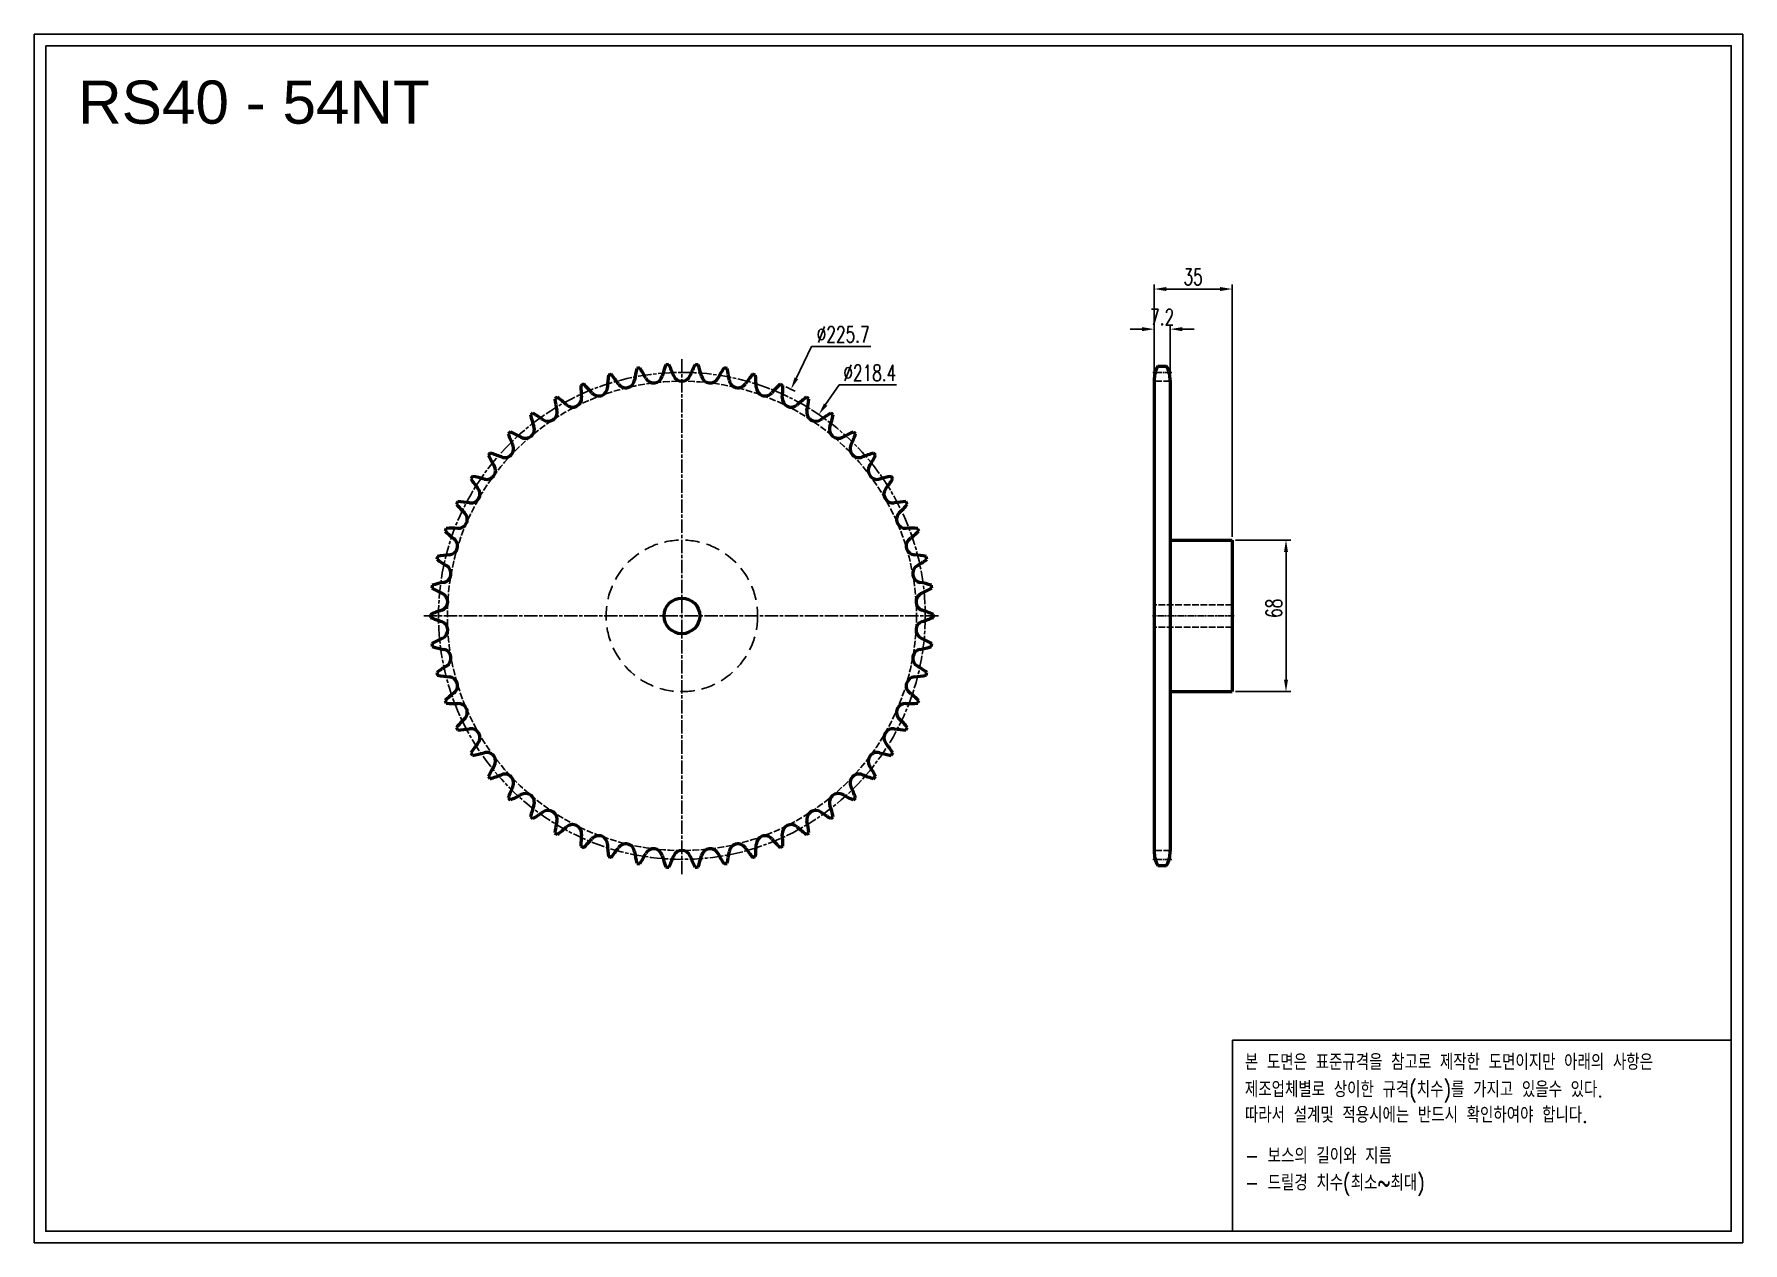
# Model space of a CAD drawing. Header units: millimetres. Extents: x -18198 to -17431, y 2793 to 3335.
import ezdxf

# ---------------------------------------------------------------- set-up
doc = ezdxf.new("R2010")
doc.units = ezdxf.units.MM
for name, pattern in [('AM_ISO02W050', [7.5, 6, -1.5]), ('AM_ISO02W050x2', [3.75, 3, -0.75]), ('AM_ISO08W050', [18, 12, -1.5, 3, -1.5]), ('AM_ISO08W050x2', [9, 6, -0.75, 1.5, -0.75]), ('HIDDEN', [9.525, 6.35, -3.175])]:
    doc.linetypes.add(name, pattern=pattern)
for name, color, linetype, lineweight in [('AM_0N', 7, 'Continuous', 50), ('AM_3N', 6, 'AM_ISO02W050', 25), ('AM_7', 4, 'AM_ISO08W050', 25), ('AM_7N', 4, 'AM_ISO08W050', 25)]:
    doc.layers.add(name, color=color, linetype=linetype, lineweight=lineweight)
doc.layers.add('HL', color=2, linetype='HIDDEN')
doc.layers.add('S-DIM', color=7, linetype='Continuous')
doc.styles.add('HAN', font='ROMANS.shx', dxfattribs={"width": 0.7, "bigfont": 'whgtxt.shx'})
doc.styles.add('HSG', font='SIMPLEX.shx', dxfattribs={"width": 0.7, "bigfont": 'HSG.shx'})
doc.styles.get("Standard").update_dxf_attribs({"font": 'arial.ttf'})
doc.dimstyles.new('APP16', dxfattribs={"dimscale": 3, "dimtxt": 2.4, "dimasz": 1.8, "dimexe": 0.7, "dimexo": 0.5, "dimgap": 0.6, "dimtad": 1, "dimtoh": 1, "dimdec": 1, "dimrnd": 0.01, "dimzin": 9, "dimdsep": 46, "dimtxsty": 'HSG', "dimcen": 0, "dimclrd": 1, "dimclre": 1, "dimclrt": 256, "dimazin": 2, "dimtp": 1, "dimtm": 1, "dimtfac": 0.5, "dimtdec": 1, "dimtofl": 0, "dimtmove": 0, "dimatfit": 3, "dimfxl": 0, "dimtvp": 1, "dimtolj": 2, "dimlwd": -1, "dimlwe": -1, "dimarcsym": 0})

# ---------------------------------------------------------------- blocks, each defined once
blk = doc.blocks.new('*D1')
at = {"layer": 'Defpoints', "color": 0, "transparency": 16777216}
for p in [(-17858.16, 3176.04), (-17956.09, 2972.73)]:
    blk.add_point(p, dxfattribs=at)
at = {"layer": 'S-DIM', "color": 1, "transparency": 16777216}
for p, q in [((-17848.91, 3195.23), (-17855.81, 3180.9)), ((-17822.39, 3195.23), (-17848.91, 3195.23))]:
    blk.add_line(p, q, dxfattribs=at)
blk.add_arc((-17907.13, 3074.38), 112.84, 63.21355, 65.56059, dxfattribs=at)
blk.add_solid([(-17856.62, 3181.29), (-17855, 3180.51), (-17858.16, 3176.04)], dxfattribs=at)
at = {"layer": 'S-DIM', "transparency": 16777216, "insert": (-17834.75, 3200.63), "char_height": 7.2, "attachment_point": 5, "style": 'HSG'}
blk.add_mtext('\\A2;∅225.7', dxfattribs=at)
blk = doc.blocks.new('*D2')
at = {"layer": 'Defpoints', "color": 0, "transparency": 16777216}
for p in [(-17845.68, 3164.67), (-17968.57, 2984.1)]:
    blk.add_point(p, dxfattribs=at)
at = {"layer": 'S-DIM', "color": 1, "transparency": 16777216}
for p, q in [((-17836.62, 3177.97), (-17842.64, 3169.13)), ((-17810.82, 3177.97), (-17836.62, 3177.97))]:
    blk.add_line(p, q, dxfattribs=at)
blk.add_solid([(-17843.38, 3169.64), (-17841.9, 3168.62), (-17845.68, 3164.67)], dxfattribs=at)
at = {"layer": 'S-DIM', "transparency": 16777216, "insert": (-17822.82, 3183.37), "char_height": 7.2, "attachment_point": 5, "style": 'HSG'}
blk.add_mtext('\\A2;∅218.4', dxfattribs=at)
blk = doc.blocks.new('*D3')
at = {"layer": 'Defpoints', "color": 0, "transparency": 16777216}
for p in [(-17688.02, 3202.98), (-17695.22, 3179.62), (-17688.02, 3179.62)]:
    blk.add_point(p, dxfattribs=at)
at = {"layer": 'S-DIM', "color": 1, "transparency": 16777216}
for p, q in [((-17695.22, 3181.12), (-17695.22, 3205.08)), ((-17688.02, 3181.12), (-17688.02, 3205.08)), ((-17700.62, 3202.98), (-17706.02, 3202.98)), ((-17682.62, 3202.98), (-17677.22, 3202.98))]:
    blk.add_line(p, q, dxfattribs=at)
for points in [[(-17700.62, 3203.88), (-17700.62, 3202.08), (-17695.22, 3202.98)], [(-17682.62, 3203.88), (-17682.62, 3202.08), (-17688.02, 3202.98)]]:
    blk.add_solid(points, dxfattribs=at)
at = {"layer": 'S-DIM', "transparency": 16777216, "insert": (-17691.62, 3208.38), "char_height": 7.2, "attachment_point": 5, "style": 'HSG'}
blk.add_mtext('\\A2;7.2', dxfattribs=at)
blk = doc.blocks.new('*D4')
at = {"layer": 'Defpoints', "color": 0, "transparency": 16777216}
for p in [(-17660.22, 3220.98), (-17695.22, 3179.62), (-17660.22, 3108.38)]:
    blk.add_point(p, dxfattribs=at)
at = {"layer": 'S-DIM', "color": 1, "transparency": 16777216}
for p, q in [((-17695.22, 3181.12), (-17695.22, 3223.08)), ((-17689.82, 3220.98), (-17665.62, 3220.98)), ((-17660.22, 3109.88), (-17660.22, 3223.08))]:
    blk.add_line(p, q, dxfattribs=at)
for points in [[(-17689.82, 3221.88), (-17689.82, 3220.08), (-17695.22, 3220.98)], [(-17665.62, 3221.88), (-17665.62, 3220.08), (-17660.22, 3220.98)]]:
    blk.add_solid(points, dxfattribs=at)
at = {"layer": 'S-DIM', "transparency": 16777216, "insert": (-17677.72, 3226.38), "char_height": 7.2, "attachment_point": 5, "style": 'HSG'}
blk.add_mtext('\\A2;35', dxfattribs=at)
blk = doc.blocks.new('*D5')
at = {"layer": 'Defpoints', "color": 0, "transparency": 16777216}
for p in [(-17660.22, 3108.38), (-17660.22, 3040.38), (-17636.05, 3040.38)]:
    blk.add_point(p, dxfattribs=at)
at = {"layer": 'S-DIM', "color": 1, "transparency": 16777216}
for p, q in [((-17658.72, 3108.38), (-17633.95, 3108.38)), ((-17636.05, 3102.98), (-17636.05, 3045.78)), ((-17658.72, 3040.38), (-17633.95, 3040.38))]:
    blk.add_line(p, q, dxfattribs=at)
for points in [[(-17636.95, 3102.98), (-17635.15, 3102.98), (-17636.05, 3108.38)], [(-17636.95, 3045.78), (-17635.15, 3045.78), (-17636.05, 3040.38)]]:
    blk.add_solid(points, dxfattribs=at)
at = {"layer": 'S-DIM', "transparency": 16777216, "insert": (-17641.45, 3077.77), "char_height": 7.2, "attachment_point": 5, "rotation": 90, "style": 'HSG'}
blk.add_mtext('\\A2;68', dxfattribs=at)
blk = doc.blocks.new('notice1')
at = {"color": 4}
blk.add_lwpolyline([(-22142.12, 1735.9), (-22053.8, 1735.9), (-22053.8, 1702.07), (-22142.12, 1702.07)], close=True, dxfattribs=at)
at = {"color": 4, "style": 'HAN', "width": 0.8}
for s, p in [('본 도면은 표준규격을 참고로 제작한 도면이지만 아래의 사항은', (-22139.9, 1730.62)), ('제조업체별로 상이한 규격(치수)를 가지고 있을수 있다.', (-22139.9, 1725.78)), ('따라서 설계및 적용시에는 반드시 확인하여야 합니다.', (-22139.9, 1721.28)), ('- 보스의 길이와 지름', (-22139.9, 1714.03)), ('- 드릴경 치수(최소~최대)', (-22139.9, 1709.27))]:
    blk.add_text(s, height=2.7949, dxfattribs=at).set_placement(p)

msp = doc.modelspace()

# ---------------------------------------------------------------- linework, layer by layer
for points in [[(-18197.78, 3335.29), (-17431.06, 3335.29), (-17431.06, 2793.16), (-18197.78, 2793.16)], [(-18192.62, 3330.13), (-17436.22, 3330.13), (-17436.22, 2798.33), (-18192.62, 2798.33)]]:
    msp.add_lwpolyline(points, close=True)
at = {"layer": 'AM_0N'}
for p, q in [((-17693.61, 3186.4), (-17689.63, 3186.4)), ((-17695.22, 3180), (-17695.22, 2968.77)), ((-17688.02, 3180), (-17688.02, 2968.77)), ((-17688.02, 3108.38), (-17660.22, 3108.38)), ((-17660.22, 3108.38), (-17660.22, 3040.38)), ((-17688.02, 3040.38), (-17660.22, 3040.38)), ((-17693.61, 2962.37), (-17689.63, 2962.37))]:
    msp.add_line(p, q, dxfattribs=at)
msp.add_circle((-17907.13, 3074.38), 8, dxfattribs=at)
for centre, radius, start, end in [((-17887.06, 3176.21), 53.42, 173.47309, 179.16667), ((-17907.13, 3074.38), 112.84, 106.32226, 107.01107), ((-17979.85, 3148.43), 53.42, 34.16667, 39.86024), ((-17875.37, 3173.19), 53.42, 166.80643, 172.5), ((-17907.13, 3074.38), 112.84, 99.6556, 100.3444), ((-17970.76, 3156.37), 53.42, 27.5, 33.19357), ((-17919.81, 3182.89), 4.01, 207.5, 345.83333), ((-17864.12, 3168.84), 53.42, 160.13976, 165.83333), ((-17907.13, 3074.38), 112.84, 92.98893, 93.67774), ((-17960.81, 3163.2), 53.42, 20.83333, 26.52691), ((-17907.13, 3183.63), 4.01, 200.83333, 339.16667), ((-17853.44, 3163.2), 53.42, 153.47309, 159.16667), ((-17907.13, 3074.38), 112.84, 86.32226, 87.01107), ((-17950.13, 3168.84), 53.42, 14.16667, 19.86024), ((-17894.44, 3182.89), 4.01, 194.16667, 332.5), ((-17843.49, 3156.37), 53.42, 146.80643, 152.5), ((-17907.13, 3074.38), 112.84, 79.6556, 80.3444), ((-17938.88, 3173.19), 53.42, 7.5, 13.19357), ((-17834.41, 3148.43), 53.42, 140.13976, 145.83333), ((-17907.13, 3074.38), 112.84, 72.98893, 73.67774), ((-17927.19, 3176.21), 53.42, 0.83333, 6.52691), ((-17681.72, 3180), 13.5, 151.70092, 180), ((-17701.52, 3180), 13.5, 0, 28.29908), ((-17907.13, 3074.38), 112.84, 112.98893, 113.67774), ((-17899.02, 3177.85), 53.42, 180.13976, 185.83333), ((-17987.95, 3139.49), 53.42, 40.83333, 46.52691), ((-17944.49, 3177.04), 4.01, 220.83333, 359.16667), ((-17932.32, 3180.69), 4.01, 214.16667, 352.5), ((-17881.93, 3180.69), 4.01, 187.5, 325.83333), ((-17869.76, 3177.04), 4.01, 180.83333, 319.16667), ((-17826.3, 3139.49), 53.42, 133.47309, 139.16667), ((-17907.13, 3074.38), 112.84, 66.32226, 67.01107), ((-17915.24, 3177.85), 53.42, 354.16667, 359.86024), ((-17907.13, 3074.38), 112.84, 119.6556, 120.3444), ((-17911.08, 3178.09), 53.42, 186.80643, 192.5), ((-17994.96, 3129.66), 53.42, 47.5, 53.19357), ((-17956.16, 3172.01), 4.01, 227.5, 5.83333), ((-17858.09, 3172.01), 4.01, 174.16667, 312.5), ((-17819.29, 3129.66), 53.42, 126.80643, 132.5), ((-17907.13, 3074.38), 112.84, 59.6556, 60.3444), ((-17903.17, 3178.09), 53.42, 347.5, 353.19357), ((-17977.35, 3158.07), 4.01, 240.83333, 19.16667), ((-17907.13, 3074.38), 112.84, 126.32226, 127.01107), ((-17923.09, 3176.93), 53.42, 193.47309, 199.16667), ((-18000.79, 3119.09), 53.42, 54.16667, 59.86024), ((-17967.16, 3165.66), 4.01, 234.16667, 12.5), ((-17847.09, 3165.66), 4.01, 167.5, 305.83333), ((-17813.47, 3119.09), 53.42, 120.13976, 125.83333), ((-17836.9, 3158.07), 4.01, 160.83333, 299.16667), ((-17891.16, 3176.93), 53.42, 340.83333, 346.52691), ((-17907.13, 3074.38), 112.84, 52.98893, 53.67774), ((-17907.13, 3074.38), 112.84, 132.98893, 133.67774), ((-17934.89, 3174.38), 53.42, 200.13976, 205.83333), ((-18005.34, 3107.92), 53.42, 60.83333, 66.52691), ((-17808.91, 3107.92), 53.42, 113.47309, 119.16667), ((-17879.36, 3174.38), 53.42, 334.16667, 339.86024), ((-17907.13, 3074.38), 112.84, 46.32226, 47.01107), ((-17907.13, 3074.38), 112.84, 139.6556, 140.3444), ((-17946.31, 3170.48), 53.42, 206.80643, 212.5), ((-18008.57, 3096.29), 53.42, 67.5, 73.19357), ((-17986.59, 3149.35), 4.01, 247.5, 25.83333), ((-17827.66, 3149.35), 4.01, 154.16667, 292.5), ((-17805.68, 3096.29), 53.42, 106.80643, 112.5), ((-17867.94, 3170.48), 53.42, 327.5, 333.19357), ((-17907.13, 3074.38), 112.84, 39.6556, 40.3444), ((-17907.13, 3074.38), 112.84, 146.32226, 147.01107), ((-18010.43, 3084.36), 53.42, 74.16667, 79.86024), ((-17994.76, 3139.62), 4.01, 254.16667, 32.5), ((-17819.49, 3139.62), 4.01, 147.5, 285.83333), ((-17803.82, 3084.36), 53.42, 100.13976, 105.83333), ((-17907.13, 3074.38), 112.84, 32.98893, 33.67774), ((-18001.74, 3129.01), 4.01, 260.83333, 39.16667), ((-17957.21, 3165.28), 53.42, 213.47309, 219.16667), ((-17812.51, 3129.01), 4.01, 140.83333, 279.16667), ((-17857.05, 3165.28), 53.42, 320.83333, 326.52691), ((-17907.13, 3074.38), 112.84, 152.98893, 153.67774), ((-17967.42, 3158.86), 53.42, 220.13976, 225.83333), ((-18010.89, 3072.3), 53.42, 80.83333, 86.52691), ((-17803.36, 3072.3), 53.42, 93.47309, 99.16667), ((-17846.83, 3158.86), 53.42, 314.16667, 319.86024), ((-17907.13, 3074.38), 112.84, 26.32226, 27.01107), ((-17907.13, 3074.38), 112.84, 159.6556, 160.3444), ((-18009.95, 3060.27), 53.42, 87.5, 93.19357), ((-18007.44, 3117.65), 4.01, 267.5, 45.83333), ((-17806.81, 3117.65), 4.01, 134.16667, 272.5), ((-17804.3, 3060.27), 53.42, 86.80643, 92.5), ((-17907.13, 3074.38), 112.84, 19.6556, 20.3444), ((-17976.82, 3151.28), 53.42, 226.80643, 232.5), ((-18011.79, 3105.72), 4.01, 274.16667, 52.5), ((-17802.47, 3105.72), 4.01, 127.5, 265.83333), ((-17837.43, 3151.28), 53.42, 307.5, 313.19357), ((-17907.13, 3074.38), 112.84, 166.32226, 167.01107), ((-17985.28, 3142.67), 53.42, 233.47309, 239.16667), ((-18007.61, 3048.43), 53.42, 94.16667, 99.86024), ((-17806.64, 3048.43), 53.42, 80.13976, 85.83333), ((-17828.98, 3142.67), 53.42, 300.83333, 306.52691), ((-17907.13, 3074.38), 112.84, 12.98893, 13.67774), ((-18014.72, 3093.35), 4.01, 280.83333, 59.16667), ((-17799.54, 3093.35), 4.01, 120.83333, 259.16667), ((-17907.13, 3074.38), 112.84, 172.98893, 173.67774), ((-17992.68, 3133.14), 53.42, 240.13976, 245.83333), ((-18003.92, 3036.94), 53.42, 100.83333, 106.52691), ((-18016.19, 3080.73), 4.01, 287.5, 65.83333), ((-17798.06, 3080.73), 4.01, 114.16667, 252.5), ((-17810.33, 3036.94), 53.42, 73.47309, 79.16667), ((-17821.58, 3133.14), 53.42, 294.16667, 299.86024), ((-17907.13, 3074.38), 112.84, 6.32226, 7.01107), ((-17998.92, 3025.95), 53.42, 107.5, 113.19357), ((-17907.13, 3074.38), 112.84, 179.6556, 180.3444), ((-17815.33, 3025.95), 53.42, 66.80643, 72.5), ((-17907.13, 3074.38), 112.84, 359.6556, 0.3444), ((-17998.92, 3122.81), 53.42, 246.80643, 252.5), ((-18016.19, 3068.03), 4.01, 294.16667, 72.5), ((-17798.06, 3068.03), 4.01, 107.5, 245.83333), ((-17815.33, 3122.81), 53.42, 287.5, 293.19357), ((-17992.68, 3015.62), 53.42, 114.16667, 119.86024), ((-17907.13, 3074.38), 112.84, 186.32226, 187.01107), ((-18003.92, 3111.83), 53.42, 253.47309, 259.16667), ((-18014.72, 3055.41), 4.01, 300.83333, 79.16667), ((-17799.54, 3055.41), 4.01, 100.83333, 239.16667), ((-17810.33, 3111.83), 53.42, 280.83333, 286.52691), ((-17821.58, 3015.62), 53.42, 60.13976, 65.83333), ((-17907.13, 3074.38), 112.84, 352.98893, 353.67774), ((-17985.28, 3006.09), 53.42, 120.83333, 126.52691), ((-17828.98, 3006.09), 53.42, 53.47309, 59.16667), ((-17907.13, 3074.38), 112.84, 192.98893, 193.67774), ((-18007.61, 3100.34), 53.42, 260.13976, 265.83333), ((-18011.79, 3043.05), 4.01, 307.5, 85.83333), ((-17802.47, 3043.05), 4.01, 94.16667, 232.5), ((-17806.64, 3100.34), 53.42, 274.16667, 279.86024), ((-17907.13, 3074.38), 112.84, 346.32226, 347.01107), ((-17976.82, 2997.48), 53.42, 127.5, 133.19357), ((-17907.13, 3074.38), 112.84, 199.6556, 200.3444), ((-17837.43, 2997.48), 53.42, 46.80643, 52.5), ((-17907.13, 3074.38), 112.84, 339.6556, 340.3444), ((-18009.95, 3088.49), 53.42, 266.80643, 272.5), ((-18007.44, 3031.11), 4.01, 314.16667, 92.5), ((-17806.81, 3031.11), 4.01, 87.5, 225.83333), ((-17804.3, 3088.49), 53.42, 267.5, 273.19357), ((-17967.42, 2989.91), 53.42, 134.16667, 139.86024), ((-17907.13, 3074.38), 112.84, 206.32226, 207.01107), ((-18010.89, 3076.46), 53.42, 273.47309, 279.16667), ((-18001.74, 3019.76), 4.01, 320.83333, 99.16667), ((-17812.51, 3019.76), 4.01, 80.83333, 219.16667), ((-17803.36, 3076.46), 53.42, 260.83333, 266.52691), ((-17846.83, 2989.91), 53.42, 40.13976, 45.83333), ((-17907.13, 3074.38), 112.84, 332.98893, 333.67774), ((-17957.21, 2983.48), 53.42, 140.83333, 146.52691), ((-17857.05, 2983.48), 53.42, 33.47309, 39.16667), ((-17907.13, 3074.38), 112.84, 212.98893, 213.67774), ((-18010.43, 3064.4), 53.42, 280.13976, 285.83333), ((-17994.76, 3009.14), 4.01, 327.5, 105.83333), ((-17946.31, 2978.28), 53.42, 147.5, 153.19357), ((-17819.49, 3009.14), 4.01, 74.16667, 212.5), ((-17867.94, 2978.28), 53.42, 26.80643, 32.5), ((-17803.82, 3064.4), 53.42, 254.16667, 259.86024), ((-17907.13, 3074.38), 112.84, 326.32226, 327.01107), ((-17907.13, 3074.38), 112.84, 219.6556, 220.3444), ((-18008.57, 3052.48), 53.42, 286.80643, 292.5), ((-17986.59, 2999.41), 4.01, 334.16667, 112.5), ((-17827.66, 2999.41), 4.01, 67.5, 205.83333), ((-17805.68, 3052.48), 53.42, 247.5, 253.19357), ((-17907.13, 3074.38), 112.84, 319.6556, 320.3444), ((-17934.89, 2974.38), 53.42, 154.16667, 159.86024), ((-17907.13, 3074.38), 112.84, 226.32226, 227.01107), ((-18005.34, 3040.85), 53.42, 293.47309, 299.16667), ((-17977.35, 2990.69), 4.01, 340.83333, 119.16667), ((-17836.9, 2990.69), 4.01, 60.83333, 199.16667), ((-17808.91, 3040.85), 53.42, 240.83333, 246.52691), ((-17879.36, 2974.38), 53.42, 20.13976, 25.83333), ((-17907.13, 3074.38), 112.84, 312.98893, 313.67774), ((-17923.09, 2971.83), 53.42, 160.83333, 166.52691), ((-17907.13, 3074.38), 112.84, 232.98893, 233.67774), ((-18000.79, 3029.67), 53.42, 300.13976, 305.83333), ((-17967.16, 2983.11), 4.01, 347.5, 125.83333), ((-17847.09, 2983.11), 4.01, 54.16667, 192.5), ((-17813.47, 3029.67), 53.42, 234.16667, 239.86024), ((-17891.16, 2971.83), 53.42, 13.47309, 19.16667), ((-17907.13, 3074.38), 112.84, 306.32226, 307.01107), ((-17911.08, 2970.67), 53.42, 167.5, 173.19357), ((-17907.13, 3074.38), 112.84, 239.6556, 240.3444), ((-17994.96, 3019.1), 53.42, 306.80643, 312.5), ((-17956.16, 2976.75), 4.01, 354.16667, 132.5), ((-17899.02, 2970.92), 53.42, 174.16667, 179.86024), ((-17944.49, 2971.72), 4.01, 0.83333, 139.16667), ((-17869.76, 2971.72), 4.01, 40.83333, 179.16667), ((-17858.09, 2976.75), 4.01, 47.5, 185.83333), ((-17915.24, 2970.92), 53.42, 0.13976, 5.83333), ((-17819.29, 3019.1), 53.42, 227.5, 233.19357), ((-17907.13, 3074.38), 112.84, 299.6556, 300.3444), ((-17903.17, 2970.67), 53.42, 6.80643, 12.5), ((-17907.13, 3074.38), 112.84, 246.32226, 247.01107), ((-17987.95, 3009.28), 53.42, 313.47309, 319.16667), ((-17887.06, 2972.56), 53.42, 180.83333, 186.52691), ((-17979.85, 3000.33), 53.42, 320.13976, 325.83333), ((-17932.32, 2968.08), 4.01, 7.5, 145.83333), ((-17875.37, 2975.57), 53.42, 187.5, 193.19357), ((-17970.76, 2992.39), 53.42, 326.80643, 332.5), ((-17919.81, 2965.87), 4.01, 14.16667, 152.5), ((-17907.13, 2965.13), 4.01, 20.83333, 159.16667), ((-17894.44, 2965.87), 4.01, 27.5, 165.83333), ((-17843.49, 2992.39), 53.42, 207.5, 213.19357), ((-17938.88, 2975.57), 53.42, 346.80643, 352.5), ((-17881.93, 2968.08), 4.01, 34.16667, 172.5), ((-17834.41, 3000.33), 53.42, 214.16667, 219.86024), ((-17927.19, 2972.56), 53.42, 353.47309, 359.16667), ((-17826.3, 3009.28), 53.42, 220.83333, 226.52691), ((-17907.13, 3074.38), 112.84, 292.98893, 293.67774), ((-17681.72, 2968.77), 13.5, 180, 208.29908), ((-17701.52, 2968.77), 13.5, 331.70092, 0), ((-17907.13, 3074.38), 112.84, 252.98893, 253.67774), ((-17907.13, 3074.38), 112.84, 259.6556, 260.3444), ((-17864.12, 2979.93), 53.42, 194.16667, 199.86024), ((-17907.13, 3074.38), 112.84, 266.32226, 267.01107), ((-17960.81, 2985.56), 53.42, 333.47309, 339.16667), ((-17853.44, 2985.56), 53.42, 200.83333, 206.52691), ((-17907.13, 3074.38), 112.84, 272.98893, 273.67774), ((-17950.13, 2979.93), 53.42, 340.13976, 345.83333), ((-17907.13, 3074.38), 112.84, 279.6556, 280.3444), ((-17907.13, 3074.38), 112.84, 286.32226, 287.01107)]:
    msp.add_arc(centre, radius, start, end, dxfattribs=at)
at = {"layer": 'AM_3N', "linetype": 'AM_ISO02W050x2'}
for p, q in [((-17688.02, 3179.62), (-17695.22, 3179.62)), ((-17688.02, 2969.15), (-17695.22, 2969.15))]:
    msp.add_line(p, q, dxfattribs=at)
at = {"layer": 'AM_3N', "color": 2, "linetype": 'AM_ISO02W050x2'}
for p, q in [((-17660.22, 3079.38), (-17695.22, 3079.38)), ((-17660.22, 3069.38), (-17695.22, 3069.38))]:
    msp.add_line(p, q, dxfattribs=at)
at = {"layer": 'AM_3N', "linetype": 'AM_ISO02W050x2'}
msp.add_circle((-17907.13, 3074.38), 105.24, dxfattribs=at)
at = {"layer": 'AM_7', "linetype": 'AM_ISO08W050x2'}
msp.add_circle((-17907.13, 3074.38), 109.21, dxfattribs=at)
at = {"layer": 'AM_7N', "linetype": 'AM_ISO08W050x2'}
for p, q in [((-17907.13, 2958.55), (-17907.13, 3190.22)), ((-18022.96, 3074.38), (-17791.29, 3074.38))]:
    msp.add_line(p, q, dxfattribs=at)
at = {"layer": 'AM_7N', "linetype": 'AM_ISO08W050x2', "ltscale": 0.5}
for p, q in [((-17687.25, 3183.59), (-17695.98, 3183.59)), ((-17659.28, 3074.38), (-17695.98, 3074.38)), ((-17687.25, 2965.17), (-17695.98, 2965.17))]:
    msp.add_line(p, q, dxfattribs=at)
at = {"layer": 'HL'}
msp.add_circle((-17907.13, 3074.38), 34, dxfattribs=at)

# ---------------------------------------------------------------- block references
at = {"xscale": 2.535, "yscale": 2.535, "zscale": 2.535}
msp.add_blockref('notice1', (38470.15, -1516.41), dxfattribs=at)

# ---------------------------------------------------------------- texts
msp.add_text('RS40 - 54NT', height=19.3617).set_placement((-18178.04, 3295.14))

# ---------------------------------------------------------------- dimensions: what is measured, and where the dimension line sits
at = {"layer": 'S-DIM'}
dim = msp.add_linear_dim(base=(-17660.22, 3220.98), p1=(-17695.22, 3179.62), p2=(-17660.22, 3108.38), dimstyle='APP16', dxfattribs=at)
dim.commit()
dim.dimension.update_dxf_attribs({"geometry": '*D4', "text_midpoint": (-17677.72, 3226.38)})
dim = msp.add_linear_dim(base=(-17688.02, 3202.98), p1=(-17695.22, 3179.62), p2=(-17688.02, 3179.62), dimstyle='APP16', dxfattribs=at)
dim.commit()
dim.dimension.update_dxf_attribs({"geometry": '*D3', "text_midpoint": (-17691.62, 3202.98), "dimtype": 128})
at = {"layer": 'S-DIM', "color": 3}
for p1, p2, picture, middle in [((-17956.09, 2972.73), (-17858.16, 3176.04), '*D1', (-17834.75, 3195.23)), ((-17968.57, 2984.1), (-17845.68, 3164.67), '*D2', (-17822.82, 3177.97))]:
    dim = msp.add_diameter_dim_2p(p1=p1, p2=p2, dimstyle='APP16', dxfattribs=at)
    dim.commit()
    dim.dimension.update_dxf_attribs({"geometry": picture, "text_midpoint": middle, "dimtype": 131})
at = {"layer": 'S-DIM'}
dim = msp.add_linear_dim(base=(-17636.05, 3040.38), p1=(-17660.22, 3108.38), p2=(-17660.22, 3040.38), angle=90, dimstyle='APP16', dxfattribs=at)
dim.commit()
dim.dimension.update_dxf_attribs({"geometry": '*D5', "text_midpoint": (-17636.05, 3077.77), "dimtype": 128})

doc.saveas('drawing.dxf')
